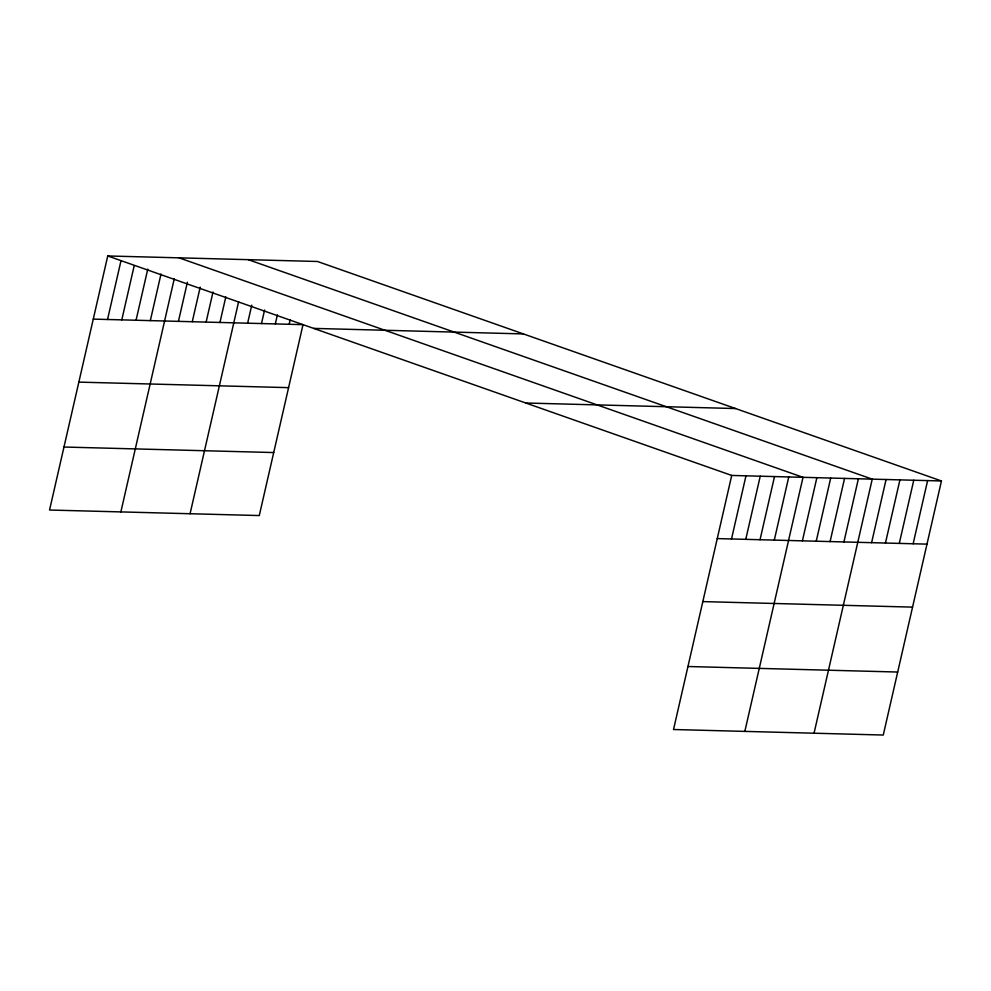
<?xml version="1.0" encoding="UTF-8"?>
<svg xmlns="http://www.w3.org/2000/svg" width="991" height="991" viewBox="0 0 991 991"><rect width="100%" height="100%" fill="white"/><g stroke="black" fill="none" stroke-linecap="round" stroke-linejoin="round"><path stroke-width="1.49" d="M941.45 480.969L731.717 475.445L673.521 729.512L883.266 735.037L941.45 480.969L317.479 261.488L107.734 255.963L49.55 510.031L259.283 515.555L303.011 324.652L93.278 319.114M107.536 319.498L120.964 260.844M121.794 319.87L134.194 265.737M136.064 320.242L147.77 269.118M150.322 320.626L161 274.012M120.865 511.913L174.23 278.892M178.43 321.369L187.386 282.262M192.266 321.728L200.194 287.142M206.116 322.087L213.003 292.023M219.952 322.459L225.812 296.891M190.074 513.734L238.62 301.772M247.639 323.19L251.776 305.141M261.488 323.549L264.585 310.022M275.325 323.921L277.393 314.89M289.174 324.28L290.202 319.771M731.507 538.98L745.975 475.816M745.765 539.352L760.233 476.2M760.035 539.723L774.504 476.572M774.293 540.107L788.762 476.944M744.836 731.395L803.02 477.328L179.049 257.846M802.4 540.851L816.869 477.687M816.237 541.21L830.706 478.058M830.086 541.569L844.555 478.418M843.923 541.941L858.392 478.777M814.045 733.216L872.241 479.149L248.27 259.667M871.609 542.672L886.078 479.508M885.458 543.031L899.927 479.879M899.295 543.402L913.764 480.239M913.145 543.762L927.613 480.61M313.651 328.393L523.384 333.917M78.846 382.117L288.579 387.642M525.8 403.015L735.545 408.54M63.981 447.028L273.714 452.553M717.249 538.596L926.981 544.133M702.817 601.599L912.55 607.124M687.952 666.509L897.685 672.034M107.734 255.963L731.717 475.445"/></g></svg>
